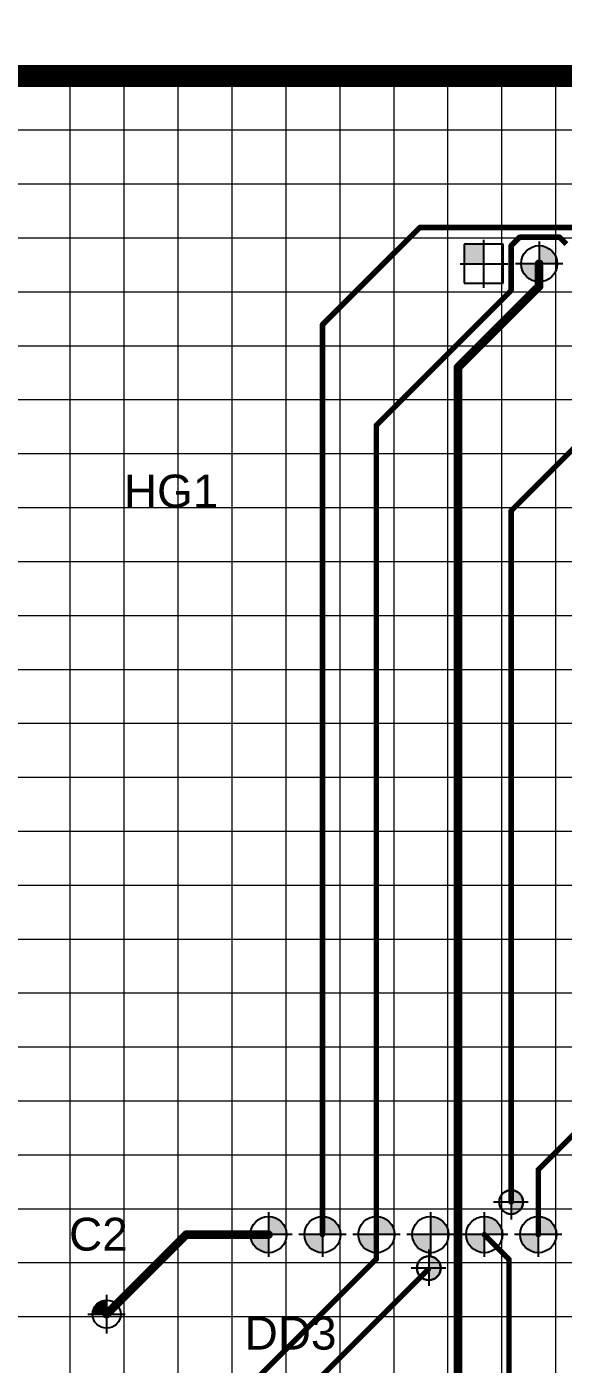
# Model space of a CAD drawing. Header units: millimetres. Extents: x 4478846 to 4492776, y 3796523 to 3799112.
# Drawn here: x 4488930.6 to 4488955.5, y 3797435.2 to 3797497.2 of the extents above; entities that cross this region are included whole.
import ezdxf

# ---------------------------------------------------------------- set-up
doc = ezdxf.new("R2010")
doc.units = ezdxf.units.MM
doc.linetypes.add('ACAD_ISO08W100', pattern=[36, 24, -3, 6, -3])
doc.layers.get('0').update_dxf_attribs({"lineweight": 25})
doc.layers.get('Defpoints').update_dxf_attribs({"color": 5})
for name, color, linetype in [('InternalPlane2', 16, 'Continuous'), ('MultiLayer', 9, 'Continuous'), ('TopLayer', 1, 'Continuous'), ('TopOverlay', 2, 'Continuous'), ('Размеры', 7, 'Continuous')]:
    doc.layers.add(name, color=color, linetype=linetype)
for name, color, linetype, lineweight in [('Tonkaya', 3, 'Continuous', 25), ('TXT', 220, 'Continuous', 20), ('тонкая', 7, 'Continuous', 13)]:
    doc.layers.add(name, color=color, linetype=linetype, lineweight=lineweight)
doc.styles.get("Standard").update_dxf_attribs({"font": 'arial.ttf'})
doc.dimstyles.new('ISO-25', dxfattribs={"dimtxt": 2.5, "dimasz": 2.5, "dimexe": 1.25, "dimexo": 0.625, "dimtad": 1, "dimtxsty": 'Standard', "dimcen": 2.5, "dimadec": 0, "dimazin": 0, "dimtfac": 1, "dimtmove": 0, "dimatfit": 3, "dimfxl": 1, "dimarcsym": 0})

# ---------------------------------------------------------------- blocks, each defined once
blk = doc.blocks.new('*U210')
at = {"layer": 'тонкая'}
blk.add_line((-64, 0), (64, 0), dxfattribs=at)
blk = doc.blocks.new('*U211')
at = {"layer": 'тонкая', "color": 0, "linetype": 'ByBlock', "lineweight": -2, "transparency": 16777216}
for p in [(0, 95), (0, 92.5), (0, 90), (0, 87.5), (0, 85), (0, 82.5), (0, 80), (0, 77.5), (0, 75), (0, 72.5), (0, 70), (0, 67.5), (0, 65), (0, 62.5), (0, 60), (0, 57.5), (0, 55), (0, 52.5), (0, 50), (0, 47.5), (0, 45), (0, 42.5), (0, 40), (0, 37.5)]:
    blk.add_blockref('*U210', p, dxfattribs=at)
blk = doc.blocks.new('*U212')
at = {"layer": 'тонкая'}
blk.add_line((0, 47.5), (0, -47.5), dxfattribs=at)
blk = doc.blocks.new('*U213')
at = {"layer": 'тонкая', "color": 0, "linetype": 'ByBlock', "lineweight": -2, "transparency": 16777216}
for p in [(45, 0), (47.5, 0), (50, 0), (52.5, 0), (55, 0), (57.5, 0), (60, 0), (62.5, 0), (65, 0), (67.5, 0)]:
    blk.add_blockref('*U212', p, dxfattribs=at)
blk = doc.blocks.new('*D250')
at = {"layer": 'Defpoints', "color": 0, "transparency": 16777216}
for p in [(4488887.61, 3797524.836), (4488887.61, 3797494.894), (4489015.61, 3797494.894)]:
    blk.add_point(p, dxfattribs=at)
at = {"layer": 'тонкая', "color": 0, "lineweight": -2, "transparency": 16777216}
for p, q in [((4488887.61, 3797495.519), (4488887.61, 3797526.086)), ((4489015.61, 3797495.519), (4489015.61, 3797526.086)), ((4489013.11, 3797524.836), (4488890.11, 3797524.836))]:
    blk.add_line(p, q, dxfattribs=at)
at = {"layer": 'тонкая', "color": 0, "transparency": 16777216}
for points in [[(4488890.11, 3797525.253), (4488890.11, 3797524.419), (4488887.61, 3797524.836)], [(4489013.11, 3797525.253), (4489013.11, 3797524.419), (4489015.61, 3797524.836)]]:
    blk.add_solid(points, dxfattribs=at)
at = {"layer": 'тонкая', "color": 0, "transparency": 16777216, "insert": (4488951.61, 3797526.964), "char_height": 2.5, "width": 8.9417, "attachment_point": 5}
blk.add_mtext('130%%P0,2', dxfattribs=at)
blk = doc.blocks.new('*D251')
at = {"layer": 'Defpoints', "color": 0, "transparency": 16777216}
for p in [(4488892.61, 3797509.611), (4488892.61, 3797489.912), (4489010.11, 3797489.877)]:
    blk.add_point(p, dxfattribs=at)
at = {"layer": 'тонкая', "color": 0, "lineweight": -2, "transparency": 16777216}
for p, q in [((4488892.61, 3797490.537), (4488892.61, 3797510.861)), ((4489010.11, 3797490.502), (4489010.11, 3797510.861)), ((4489007.61, 3797509.611), (4488895.11, 3797509.611))]:
    blk.add_line(p, q, dxfattribs=at)
at = {"layer": 'тонкая', "color": 0, "transparency": 16777216}
for points in [[(4488895.11, 3797510.027), (4488895.11, 3797509.194), (4488892.61, 3797509.611)], [(4489007.61, 3797510.027), (4489007.61, 3797509.194), (4489010.11, 3797509.611)]]:
    blk.add_solid(points, dxfattribs=at)
at = {"layer": 'тонкая', "color": 0, "transparency": 16777216, "insert": (4488951.36, 3797511.512), "char_height": 2.5, "attachment_point": 5}
blk.add_mtext('120', dxfattribs=at)

msp = doc.modelspace()

# ---------------------------------------------------------------- hatches: boundary and pattern name
at = {"layer": 'Tonkaya'}
h = msp.add_hatch(color=7, dxfattribs=at)
h.dxf.hatch_style = 1
h.paths.add_polyline_path([(4488954.34969, 3797487.03317), (4488954.34969, 3797486.19431), (4488955.18855, 3797486.19431, 0.41421356)])
h.paths.add_polyline_path([(4488954.34969, 3797486.19431), (4488953.51083, 3797486.19431, 0.41421356), (4488954.34969, 3797485.35545)])
h = msp.add_hatch(color=7, dxfattribs=at)
h.dxf.hatch_style = 1
h.paths.add_polyline_path([(4488941.80971, 3797442.03321), (4488941.80971, 3797441.19435), (4488942.64857, 3797441.19435, 0.41421356)])
h.paths.add_polyline_path([(4488941.80971, 3797441.19435), (4488940.97085, 3797441.19435, 0.41421356), (4488941.80971, 3797440.35549)])
h = msp.add_hatch(color=7, dxfattribs=at)
h.dxf.hatch_style = 1
h.paths.add_polyline_path([(4488944.30968, 3797442.03321), (4488944.30968, 3797441.19435), (4488945.14854, 3797441.19435, 0.41421356)])
h.paths.add_polyline_path([(4488944.30968, 3797441.19435), (4488943.47082, 3797441.19435, 0.41421356), (4488944.30968, 3797440.35549)])
h = msp.add_hatch(color=7, dxfattribs=at)
h.dxf.hatch_style = 1
h.paths.add_polyline_path([(4488946.8097, 3797442.03321), (4488946.8097, 3797441.19435), (4488947.64856, 3797441.19435, 0.41421356)])
h.paths.add_polyline_path([(4488946.8097, 3797441.19435), (4488945.97084, 3797441.19435, 0.41421356), (4488946.8097, 3797440.35549)])
h = msp.add_hatch(color=7, dxfattribs=at)
h.dxf.hatch_style = 1
h.paths.add_polyline_path([(4488949.30967, 3797442.03321), (4488949.30967, 3797441.19435), (4488950.14853, 3797441.19435, 0.41421356)])
h.paths.add_polyline_path([(4488949.30967, 3797441.19435), (4488948.47081, 3797441.19435, 0.41421356), (4488949.30967, 3797440.35549)])
h = msp.add_hatch(color=7, dxfattribs=at)
h.dxf.hatch_style = 1
h.paths.add_polyline_path([(4488951.80969, 3797442.03321), (4488951.80969, 3797441.19435), (4488952.64855, 3797441.19435, 0.41421356)])
h.paths.add_polyline_path([(4488951.80969, 3797441.19435), (4488950.97083, 3797441.19435, 0.41421356), (4488951.80969, 3797440.35549)])
h = msp.add_hatch(color=7, dxfattribs=at)
h.dxf.hatch_style = 1
h.paths.add_polyline_path([(4488954.30971, 3797442.03321), (4488954.30971, 3797441.19435), (4488955.14857, 3797441.19435, 0.41421356)])
h.paths.add_polyline_path([(4488954.30971, 3797441.19435), (4488953.47085, 3797441.19435, 0.41421356), (4488954.30971, 3797440.35549)])
at = {"layer": 'TXT'}
h = msp.add_hatch(color=0, dxfattribs=at)
h.dxf.hatch_style = 1
h.paths.add_polyline_path([(4488934.3097, 3797438.15474, 0.41421356), (4488933.6593, 3797437.50434), (4488934.3097, 3797437.50434)])
at = {"layer": 'Размеры', "lineweight": 30}
h = msp.add_hatch(color=0, dxfattribs=at)
h.dxf.hatch_style = 1
edge = h.paths.add_edge_path()
edge.add_line((4488953.60525, 3797442.83919), (4488953.05089, 3797442.70412))
edge.add_line((4488953.05089, 3797442.70412), (4488953.05089, 3797442.14928))
edge.add_arc((4488953.10795, 3797442.67111), 0.52494, 263.7592025, 378.6746193)
edge = h.paths.add_edge_path()
edge.add_line((4488953.05089, 3797443.25897), (4488953.05089, 3797442.70412))
edge.add_line((4488953.05089, 3797442.70412), (4488953.60525, 3797442.83919))
edge.add_arc((4488953.0144, 3797442.63485), 0.62519, 19.0774453, 86.6543092)
h = msp.add_hatch(color=0, dxfattribs=at)
h.dxf.hatch_style = 1
edge = h.paths.add_edge_path()
edge.add_line((4488949.79039, 3797439.77507), (4488949.23603, 3797439.64001))
edge.add_line((4488949.23603, 3797439.64001), (4488949.23603, 3797439.08517))
edge.add_arc((4488949.29309, 3797439.60699), 0.52494, 263.7592025, 378.6746193)
edge = h.paths.add_edge_path()
edge.add_line((4488949.23603, 3797440.19485), (4488949.23603, 3797439.64001))
edge.add_line((4488949.23603, 3797439.64001), (4488949.79039, 3797439.77507))
edge.add_arc((4488949.19954, 3797439.57073), 0.62519, 19.0774453, 86.6543092)

# ---------------------------------------------------------------- linework, layer by layer
at = {"color": 7, "linetype": 'Continuous'}
for p, q in [((4488952.67803, 3797487.09611), (4488950.87483, 3797487.09611)), ((4488950.87483, 3797487.09611), (4488950.87483, 3797485.29291)), ((4488951.77643, 3797487.30504), (4488951.77582, 3797485.0686)), ((4488952.67803, 3797485.29291), (4488952.67803, 3797487.09611)), ((4488950.68527, 3797486.19451), (4488952.89976, 3797486.19451)), ((4488950.87483, 3797485.29291), (4488952.67803, 3797485.29291))]:
    msp.add_line(p, q, dxfattribs=at)
at = {"color": 7}
msp.add_solid([(4488951.77643, 3797486.19451), (4488951.77643, 3797487.09611), (4488950.87483, 3797486.19451), (4488950.87483, 3797487.09611)], dxfattribs=at)
msp.add_solid([(4488951.77643, 3797486.19451), (4488951.77643, 3797487.09611), (4488950.87483, 3797486.19451), (4488950.87483, 3797487.09611)], dxfattribs=at)
at = {"layer": 'InternalPlane2', "lineweight": 106, "const_width": 1.016}
msp.add_lwpolyline([(4488887.60969, 3797494.89432), (4489015.60969, 3797494.89432)], dxfattribs=at)
at = {"layer": 'MultiLayer', "color": 0}
msp.add_circle((4488934.3097, 3797437.50434), 0.6504, dxfattribs=at)
at = {"layer": 'Tonkaya', "color": 7}
for p, q in [((4488954.34969, 3797487.23116), (4488954.34969, 3797485.15746)), ((4488955.44391, 3797486.19431), (4488953.25547, 3797486.19431)), ((4488953.05089, 3797443.56171), (4488953.05089, 3797441.8908)), ((4488953.84488, 3797442.70412), (4488952.23043, 3797442.70412)), ((4488941.80971, 3797442.2312), (4488941.80971, 3797440.1575)), ((4488944.30968, 3797442.2312), (4488944.30968, 3797440.1575)), ((4488946.8097, 3797442.2312), (4488946.8097, 3797440.1575)), ((4488949.30967, 3797442.2312), (4488949.30967, 3797440.1575)), ((4488951.80969, 3797442.2312), (4488951.80969, 3797440.1575)), ((4488954.30971, 3797442.2312), (4488954.30971, 3797440.1575)), ((4488942.90393, 3797441.19435), (4488940.71549, 3797441.19435)), ((4488945.4039, 3797441.19435), (4488943.21546, 3797441.19435)), ((4488947.90392, 3797441.19435), (4488945.71548, 3797441.19435)), ((4488950.40389, 3797441.19435), (4488948.21545, 3797441.19435)), ((4488952.90391, 3797441.19435), (4488950.71547, 3797441.19435)), ((4488955.40393, 3797441.19435), (4488953.21549, 3797441.19435)), ((4488949.23603, 3797440.49759), (4488949.23603, 3797438.82669)), ((4488950.03002, 3797439.64001), (4488948.41557, 3797439.64001))]:
    msp.add_line(p, q, dxfattribs=at)
for centre in [(4488954.34969, 3797486.19431), (4488941.80971, 3797441.19435), (4488944.30968, 3797441.19435), (4488946.8097, 3797441.19435), (4488949.30967, 3797441.19435), (4488951.80969, 3797441.19435), (4488954.30971, 3797441.19435)]:
    msp.add_circle(centre, 0.83886, dxfattribs=at)
at = {"layer": 'TopLayer', "color": 0, "linetype": 'ACAD_ISO08W100'}
for p, q in [((4488934.3097, 3797438.40316), (4488934.3097, 3797436.60551)), ((4488933.44517, 3797437.50434), (4488935.17423, 3797437.50434))]:
    msp.add_line(p, q, dxfattribs=at)
at = {"layer": 'TopLayer'}
for points, const_width in [([(4488944.30968, 3797483.36592), (4488948.81909, 3797487.87533)], 0.254), ([(4488948.81909, 3797487.87533), (4488957.74867, 3797487.87533)], 0.254), ([(4488953.05089, 3797487.02712), (4488953.44509, 3797487.42133)], 0.254), ([(4488953.44509, 3797487.42133), (4488955.29828, 3797487.42133)], 0.254), ([(4488955.29828, 3797487.42133), (4488955.61629, 3797487.10332)], 0.254), ([(4488953.05089, 3797484.94432), (4488953.05089, 3797487.02712)], 0.254), ([(4488953.05089, 3797474.7355), (4488964.50969, 3797486.19431)], 0.254), ([(4488954.34969, 3797485.14732), (4488954.34969, 3797486.19431)], 0.4), ([(4488946.8097, 3797478.70314), (4488953.05089, 3797484.94432)], 0.254), ([(4488950.58709, 3797481.38472), (4488954.34969, 3797485.14732)], 0.4), ([(4488944.30968, 3797441.19435), (4488944.30968, 3797483.36592)], 0.254), ([(4488950.58709, 3797424.89872), (4488950.58709, 3797481.38472)], 0.4), ([(4488946.8097, 3797441.19435), (4488946.8097, 3797478.70314)], 0.254), ([(4488953.05089, 3797442.70412), (4488953.05089, 3797474.7355)], 0.254), ([(4488954.30971, 3797444.20242), (4488965.54769, 3797455.44039)], 0.254), ([(4488954.30971, 3797441.19435), (4488954.30971, 3797444.20242)], 0.254), ([(4488934.3097, 3797437.50434), (4488937.99971, 3797441.19435)], 0.4), ([(4488937.99971, 3797441.19435), (4488941.80971, 3797441.19435)], 0.4), ([(4488946.8097, 3797440.06252), (4488946.8097, 3797441.19435)], 0.254), ([(4488951.80969, 3797441.19435), (4488952.94929, 3797440.05475)], 0.254), ([(4488938.01251, 3797431.26534), (4488946.8097, 3797440.06252)], 0.254), ([(4488940.4469, 3797430.81134), (4488949.21549, 3797439.57992)], 0.254), ([(4488952.94929, 3797427.05772), (4488952.94929, 3797440.05475)], 0.254)]:
    msp.add_lwpolyline(points, dxfattribs=dict(at, const_width=const_width))
for points, const_width in [([(4488948.75559, 3797487.87533, 1), (4488948.88259, 3797487.87533, 1)], 0.127), ([(4488948.75559, 3797487.87533, 1), (4488948.88259, 3797487.87533, 1)], 0.127), ([(4488953.38159, 3797487.42133, 1), (4488953.50859, 3797487.42133, 1)], 0.127), ([(4488953.38159, 3797487.42133, 1), (4488953.50859, 3797487.42133, 1)], 0.127), ([(4488955.23478, 3797487.42133, 1), (4488955.36178, 3797487.42133, 1)], 0.127), ([(4488955.23478, 3797487.42133, 1), (4488955.36178, 3797487.42133, 1)], 0.127), ([(4488952.98739, 3797487.02712, 1), (4488953.11439, 3797487.02712, 1)], 0.127), ([(4488952.98739, 3797487.02712, 1), (4488953.11439, 3797487.02712, 1)], 0.127), ([(4488954.24969, 3797486.19431, 1), (4488954.44969, 3797486.19431, 1)], 0.2), ([(4488952.98739, 3797484.94432, 1), (4488953.11439, 3797484.94432, 1)], 0.127), ([(4488952.98739, 3797484.94432, 1), (4488953.11439, 3797484.94432, 1)], 0.127), ([(4488954.24969, 3797485.14732, 1), (4488954.44969, 3797485.14732, 1)], 0.2), ([(4488954.24969, 3797485.14732, 1), (4488954.44969, 3797485.14732, 1)], 0.2), ([(4488944.24618, 3797483.36592, 1), (4488944.37318, 3797483.36592, 1)], 0.127), ([(4488944.24618, 3797483.36592, 1), (4488944.37318, 3797483.36592, 1)], 0.127), ([(4488950.48709, 3797481.38472, 1), (4488950.68709, 3797481.38472, 1)], 0.2), ([(4488950.48709, 3797481.38472, 1), (4488950.68709, 3797481.38472, 1)], 0.2), ([(4488946.7462, 3797478.70314, 1), (4488946.8732, 3797478.70314, 1)], 0.127), ([(4488946.7462, 3797478.70314, 1), (4488946.8732, 3797478.70314, 1)], 0.127), ([(4488952.98739, 3797474.7355, 1), (4488953.11439, 3797474.7355, 1)], 0.127), ([(4488952.98739, 3797474.7355, 1), (4488953.11439, 3797474.7355, 1)], 0.127), ([(4488954.24621, 3797444.20242, 1), (4488954.37321, 3797444.20242, 1)], 0.127), ([(4488954.24621, 3797444.20242, 1), (4488954.37321, 3797444.20242, 1)], 0.127), ([(4488952.98739, 3797442.70412, 1), (4488953.11439, 3797442.70412, 1)], 0.127), ([(4488937.89971, 3797441.19435, 1), (4488938.09971, 3797441.19435, 1)], 0.2), ([(4488937.89971, 3797441.19435, 1), (4488938.09971, 3797441.19435, 1)], 0.2), ([(4488941.70971, 3797441.19435, 1), (4488941.90971, 3797441.19435, 1)], 0.2), ([(4488944.24618, 3797441.19435, 1), (4488944.37318, 3797441.19435, 1)], 0.127), ([(4488946.7462, 3797441.19435, 1), (4488946.8732, 3797441.19435, 1)], 0.127), ([(4488946.7462, 3797441.19435, 1), (4488946.8732, 3797441.19435, 1)], 0.127), ([(4488951.74619, 3797441.19435, 1), (4488951.87319, 3797441.19435, 1)], 0.127), ([(4488954.24621, 3797441.19435, 1), (4488954.37321, 3797441.19435, 1)], 0.127), ([(4488946.7462, 3797440.06252, 1), (4488946.8732, 3797440.06252, 1)], 0.127), ([(4488946.7462, 3797440.06252, 1), (4488946.8732, 3797440.06252, 1)], 0.127), ([(4488949.15199, 3797439.57992, 1), (4488949.27899, 3797439.57992, 1)], 0.127), ([(4488952.88579, 3797440.05475, 1), (4488953.01279, 3797440.05475, 1)], 0.127), ([(4488952.88579, 3797440.05475, 1), (4488953.01279, 3797440.05475, 1)], 0.127), ([(4488934.2097, 3797437.50434, 1), (4488934.4097, 3797437.50434, 1)], 0.2)]:
    msp.add_lwpolyline(points, format="xyb", close=True, dxfattribs=dict(at, const_width=const_width))
at = {"layer": 'TopLayer', "color": 0, "lineweight": 30}
for centre in [(4488953.05089, 3797442.70412), (4488949.23603, 3797439.64001)]:
    msp.add_circle(centre, 0.55484, dxfattribs=at)

# ---------------------------------------------------------------- block references
at = {"layer": 'тонкая'}
for name, p in [('*U211', (4488951.60969, 3797399.89432)), ('*U213', (4488887.60969, 3797447.39432))]:
    msp.add_blockref(name, p, dxfattribs=at)

# ---------------------------------------------------------------- texts
at = {"layer": 'TopOverlay'}
for s, p in [('HG1', (4488935.10969, 3797474.89432)), ('C2', (4488932.56979, 3797440.45266)), ('DD3', (4488940.70329, 3797435.86559))]:
    msp.add_text(s, height=1.524, dxfattribs=at).set_placement(p)

# ---------------------------------------------------------------- dimensions: what is measured, and where the dimension line sits
at = {"layer": 'тонкая'}
for base, p1, p2, text, picture, middle in [((4488887.60969, 3797524.83616), (4489015.60969, 3797494.89432), (4488887.60969, 3797494.89432), '130%%P0,2', '*D250', (4488951.60969, 3797526.96355)), ((4488892.60969, 3797509.61072), (4489010.10969, 3797489.87689), (4488892.60969, 3797489.91176), '120', '*D251', (4488951.35969, 3797511.51215))]:
    dim = msp.add_linear_dim(base=base, p1=p1, p2=p2, text=text, dimstyle='ISO-25', dxfattribs=at)
    dim.commit()
    dim.dimension.update_dxf_attribs({"geometry": picture, "text_midpoint": middle})

doc.saveas('drawing.dxf')
